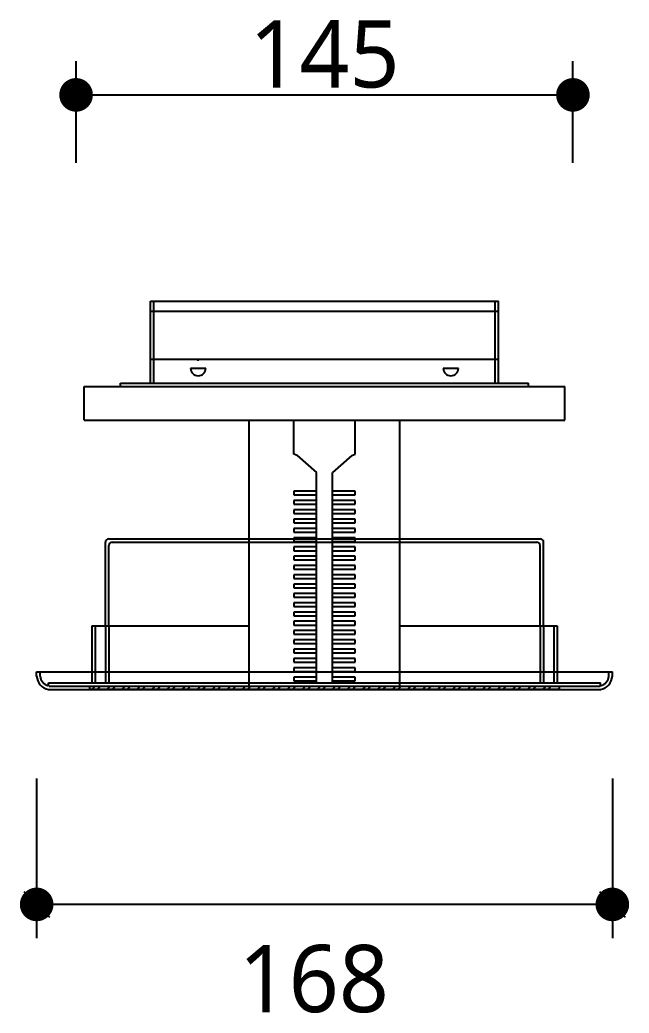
# Model space of a CAD drawing. Header units: millimetres. Extents: x 0 to 168200, y 0 to 118800.
# Drawn here: x 52936 to 58922, y 62894 to 72649 of the extents above; entities that cross this region are included whole.
import ezdxf
from ezdxf.enums import TextEntityAlignment as Align

# ---------------------------------------------------------------- set-up
doc = ezdxf.new("R2010")
doc.units = ezdxf.units.MM
doc.header["$LTSCALE"] = 1000
for name, color, linetype in [('arch', 8, 'Continuous'), ('IMAGE', 7, 'Continuous'), ('SYM', 3, 'Continuous')]:
    doc.layers.add(name, color=color, linetype=linetype)
doc.styles.add('DIM', font='malgun.ttf', dxfattribs={"width": 0.85, "oblique": 1})

# ---------------------------------------------------------------- blocks, each defined once
blk = doc.blocks.new('_Dot')
at = {"layer": 'arch', "linetype": 'ByBlock', "lineweight": -2}
blk.add_line((-0.5, 0), (-1, 0), dxfattribs=at)
at = {"layer": 'arch', "linetype": 'ByBlock', "const_width": 0.5}
blk.add_lwpolyline([(-0.25, 0, 1), (0.25, 0, 1)], format="xyb", close=True, dxfattribs=at)
blk = doc.blocks.new('_Oblique')
at = {"color": 0, "linetype": 'ByBlock', "lineweight": -2}
blk.add_line((-0.5, -0.5), (0.5, 0.5), dxfattribs=at)

msp = doc.modelspace()

# ---------------------------------------------------------------- linework, layer by layer
at = {"color": 6}
for p, q in [((53488.08, 71245.62), (53488.08, 72031.9)), ((58369.99, 71245.62), (58369.99, 72031.9)), ((53504.56, 71912.29), (58321.35, 71912.29))]:
    msp.add_line(p, q, dxfattribs=at)
at = {"layer": 'SYM', "color": 6}
for p, q in [((53619.24, 71912.29), (53488.08, 71912.29)), ((58501.14, 71912.29), (58369.99, 71912.29)), ((53100.9, 65198.74), (53100.9, 63961.76)), ((58757.17, 65198.74), (58757.17, 63961.76)), ((52969.74, 63961.76), (53100.9, 63961.76)), ((58757.17, 63961.76), (53100.9, 63961.76)), ((58757.17, 63961.76), (58626.02, 63961.76))]:
    msp.add_line(p, q, dxfattribs=at)
at = {"layer": 'SYM', "color": 3, "linetype": 'Continuous'}
for p, q in [((54219, 69885.41), (57639.07, 69885.41)), ((54219, 69079.71), (54219, 69885.41)), ((54251.88, 69079.71), (54251.88, 69885.41)), ((57606.19, 69079.71), (57606.19, 69885.41)), ((57639.07, 69079.71), (57639.07, 69885.41)), ((54219, 69786.75), (57639.07, 69786.75)), ((54219, 69318.13), (57639.07, 69318.13)), ((54687.61, 69301.69), (54687.61, 69318.13)), ((54613.62, 69227.7), (54761.61, 69227.7)), ((57096.46, 69227.7), (57244.45, 69227.7)), ((53923.03, 69079.71), (57935.04, 69079.71)), ((53923.03, 69046.83), (53923.03, 69079.71)), ((53923.03, 69046.83), (53923.03, 69079.71)), ((57935.04, 69046.83), (57935.04, 69079.71)), ((53568.03, 69046.83), (58290.04, 69046.83)), ((53568.03, 68717.98), (53568.03, 69046.83)), ((53923.03, 69046.83), (57935.04, 69046.83)), ((58290.04, 68717.98), (58290.04, 69046.83)), ((53568.03, 68717.98), (58290.04, 68717.98)), ((55189.12, 66105.94), (55189.12, 68717.98)), ((55628.13, 68717.98), (56229.94, 68717.98)), ((55628.13, 68384.08), (55628.13, 68717.98)), ((56229.94, 68384.08), (56229.94, 68717.98)), ((56668.96, 66105.94), (56668.96, 68717.98)), ((55661.68, 68371.22), (55628.13, 68384.08)), ((56196.39, 68371.22), (56229.94, 68384.08)), ((55661.68, 68371.22), (55851.76, 68205.11)), ((56196.39, 68371.22), (56006.32, 68205.11)), ((55851.76, 66138.83), (55851.76, 68205.11)), ((56006.32, 66138.83), (56006.32, 68205.11)), ((55851.76, 68019.64), (55628.13, 68019.64)), ((55628.13, 68019.64), (55628.13, 67983.14)), ((56229.94, 68019.64), (56006.32, 68019.64)), ((56229.94, 67983.14), (56229.94, 68019.64)), ((55628.13, 67983.14), (55851.76, 67983.14)), ((55851.76, 67928.4), (55628.13, 67928.4)), ((55628.13, 67928.4), (55628.13, 67891.9)), ((56006.32, 67983.14), (56229.94, 67983.14)), ((56229.94, 67928.4), (56006.32, 67928.4)), ((56229.94, 67891.9), (56229.94, 67928.4)), ((55628.13, 67891.9), (55851.76, 67891.9)), ((55851.76, 67837.16), (55628.13, 67837.16)), ((55628.13, 67837.16), (55628.13, 67800.66)), ((55628.13, 67800.66), (55851.76, 67800.66)), ((56006.32, 67891.9), (56229.94, 67891.9)), ((56229.94, 67837.16), (56006.32, 67837.16)), ((56006.32, 67800.66), (56229.94, 67800.66)), ((56229.94, 67800.66), (56229.94, 67837.16)), ((55851.76, 67745.91), (55628.13, 67745.91)), ((55628.13, 67745.91), (55628.13, 67709.42)), ((55628.13, 67709.42), (55851.76, 67709.42)), ((56229.94, 67745.91), (56006.32, 67745.91)), ((56006.32, 67709.42), (56229.94, 67709.42)), ((56229.94, 67709.42), (56229.94, 67745.91)), ((55851.76, 67654.67), (55628.13, 67654.67)), ((55628.13, 67654.67), (55628.13, 67618.17)), ((55628.13, 67618.17), (55851.76, 67618.17)), ((56229.94, 67654.67), (56006.32, 67654.67)), ((56006.32, 67618.17), (56229.94, 67618.17)), ((56229.94, 67618.17), (56229.94, 67654.67)), ((53776.23, 66697.88), (53776.23, 67520.01)), ((53809.12, 67552.9), (55189.12, 67552.9)), ((53842, 67520.01), (58016.07, 67520.01)), ((55189.12, 67552.9), (55851.76, 67552.9)), ((55851.76, 67563.43), (55628.13, 67563.43)), ((55628.13, 67563.43), (55628.13, 67526.93)), ((55628.13, 67526.93), (55851.76, 67526.93)), ((55851.76, 67552.9), (56006.32, 67552.9)), ((56229.94, 67563.43), (56006.32, 67563.43)), ((56006.32, 67552.9), (56668.96, 67552.9)), ((56006.32, 67526.93), (56229.94, 67526.93)), ((56229.94, 67526.93), (56229.94, 67563.43)), ((56668.96, 67552.9), (58048.95, 67552.9)), ((58081.84, 66697.88), (58081.84, 67520.01)), ((53809.12, 66697.88), (53809.12, 67487.13)), ((55851.76, 67472.19), (55628.13, 67472.19)), ((55628.13, 67472.19), (55628.13, 67435.69)), ((55628.13, 67435.69), (55851.76, 67435.69)), ((56229.94, 67472.19), (56006.32, 67472.19)), ((56006.32, 67435.69), (56229.94, 67435.69)), ((56229.94, 67435.69), (56229.94, 67472.19)), ((58048.95, 66697.88), (58048.95, 67487.13)), ((55851.76, 67380.94), (55628.13, 67380.94)), ((55628.13, 67380.94), (55628.13, 67344.45)), ((55628.13, 67344.45), (55851.76, 67344.45)), ((56229.94, 67380.94), (56006.32, 67380.94)), ((56006.32, 67344.45), (56229.94, 67344.45)), ((56229.94, 67344.45), (56229.94, 67380.94)), ((55851.76, 67289.7), (55628.13, 67289.7)), ((55628.13, 67289.7), (55628.13, 67253.2)), ((55628.13, 67253.2), (55851.76, 67253.2)), ((56229.94, 67289.7), (56006.32, 67289.7)), ((56006.32, 67253.2), (56229.94, 67253.2)), ((56229.94, 67253.2), (56229.94, 67289.7)), ((55851.76, 67198.46), (55628.13, 67198.46)), ((55628.13, 67198.46), (55628.13, 67161.96)), ((55628.13, 67161.96), (55851.76, 67161.96)), ((56229.94, 67198.46), (56006.32, 67198.46)), ((56006.32, 67161.96), (56229.94, 67161.96)), ((56229.94, 67161.96), (56229.94, 67198.46)), ((55851.76, 67107.22), (55628.13, 67107.22)), ((55628.13, 67107.22), (55628.13, 67070.72)), ((55628.13, 67070.72), (55851.76, 67070.72)), ((56229.94, 67107.22), (56006.32, 67107.22)), ((56006.32, 67070.72), (56229.94, 67070.72)), ((56229.94, 67070.72), (56229.94, 67107.22)), ((55851.76, 67015.97), (55628.13, 67015.97)), ((55628.13, 67015.97), (55628.13, 66979.48)), ((55628.13, 66979.48), (55851.76, 66979.48)), ((55851.76, 66924.73), (55628.13, 66924.73)), ((55628.13, 66924.73), (55628.13, 66888.23)), ((56229.94, 67015.97), (56006.32, 67015.97)), ((56006.32, 66979.48), (56229.94, 66979.48)), ((56229.94, 66924.73), (56006.32, 66924.73)), ((56229.94, 66979.48), (56229.94, 67015.97)), ((56229.94, 66888.23), (56229.94, 66924.73)), ((55628.13, 66888.23), (55851.76, 66888.23)), ((55851.76, 66833.49), (55628.13, 66833.49)), ((55628.13, 66833.49), (55628.13, 66796.99)), ((56006.32, 66888.23), (56229.94, 66888.23)), ((56229.94, 66833.49), (56006.32, 66833.49)), ((56229.94, 66796.99), (56229.94, 66833.49)), ((55628.13, 66796.99), (55851.76, 66796.99)), ((55851.76, 66742.25), (55628.13, 66742.25)), ((55628.13, 66742.25), (55628.13, 66705.75)), ((56006.32, 66796.99), (56229.94, 66796.99)), ((56229.94, 66742.25), (56006.32, 66742.25)), ((56229.94, 66705.75), (56229.94, 66742.25)), ((53643.51, 66697.88), (55189.12, 66697.88)), ((53643.51, 66697.88), (53643.51, 66138.83)), ((53676.39, 66697.88), (53676.39, 66138.83)), ((53776.23, 66697.88), (53776.23, 66138.83)), ((53809.12, 66697.88), (53809.12, 66138.83)), ((55628.13, 66705.75), (55851.76, 66705.75)), ((55851.76, 66651), (55628.13, 66651)), ((55628.13, 66651), (55628.13, 66614.51)), ((56006.32, 66705.75), (56229.94, 66705.75)), ((56229.94, 66651), (56006.32, 66651)), ((56229.94, 66614.51), (56229.94, 66651)), ((56668.96, 66697.88), (58214.57, 66697.88)), ((58048.95, 66697.88), (58048.95, 66138.83)), ((58081.84, 66697.88), (58081.84, 66138.83)), ((58181.68, 66697.88), (58181.68, 66138.83)), ((58214.57, 66697.88), (58214.57, 66138.83)), ((55628.13, 66614.51), (55851.76, 66614.51)), ((55851.76, 66559.76), (55628.13, 66559.76)), ((55628.13, 66559.76), (55628.13, 66523.27)), ((56006.32, 66614.51), (56229.94, 66614.51)), ((56229.94, 66559.76), (56006.32, 66559.76)), ((56229.94, 66523.27), (56229.94, 66559.76)), ((55628.13, 66523.27), (55851.76, 66523.27)), ((55851.76, 66468.52), (55628.13, 66468.52)), ((55628.13, 66468.52), (55628.13, 66432.02)), ((55628.13, 66432.02), (55851.76, 66432.02)), ((56006.32, 66523.27), (56229.94, 66523.27)), ((56229.94, 66468.52), (56006.32, 66468.52)), ((56006.32, 66432.02), (56229.94, 66432.02)), ((56229.94, 66432.02), (56229.94, 66468.52)), ((55851.76, 66377.28), (55628.13, 66377.28)), ((55628.13, 66377.28), (55628.13, 66340.78)), ((55628.13, 66340.78), (55851.76, 66340.78)), ((56229.94, 66377.28), (56006.32, 66377.28)), ((56006.32, 66340.78), (56229.94, 66340.78)), ((56229.94, 66340.78), (56229.94, 66377.28)), ((53100.9, 66245.84), (58757.17, 66245.84)), ((53100.9, 66202.94), (53100.9, 66245.84)), ((53133.78, 66202.94), (53133.78, 66245.84)), ((55851.76, 66286.03), (55628.13, 66286.03)), ((55628.13, 66286.03), (55628.13, 66249.54)), ((55628.13, 66249.54), (55851.76, 66249.54)), ((56229.94, 66286.03), (56006.32, 66286.03)), ((56006.32, 66249.54), (56229.94, 66249.54)), ((56229.94, 66249.54), (56229.94, 66286.03)), ((58724.29, 66202.94), (58724.29, 66245.84)), ((58757.17, 66202.94), (58757.17, 66245.84)), ((55851.76, 66194.79), (55628.13, 66194.79)), ((55628.13, 66194.79), (55628.13, 66158.3)), ((55628.13, 66158.3), (55851.76, 66158.3)), ((56229.94, 66194.79), (56006.32, 66194.79)), ((56006.32, 66158.3), (56229.94, 66158.3)), ((56229.94, 66158.3), (56229.94, 66194.79)), ((53216, 66138.83), (58642.08, 66138.83)), ((53216, 66109.11), (53216, 66138.83)), ((53216, 66073.06), (58642.08, 66073.06)), ((53223.04, 66105.94), (58636.48, 66105.94)), ((53623.8, 66105.94), (58234.27, 66105.94)), ((53623.8, 66073.06), (53623.8, 66105.94)), ((58234.27, 66073.06), (53623.8, 66073.06)), ((53642.81, 66073.06), (53675.7, 66105.94)), ((53695.02, 66073.06), (53727.9, 66105.94)), ((53790.47, 66073.06), (53823.36, 66105.94)), ((53842.68, 66073.06), (53875.56, 66105.94)), ((53938.13, 66073.06), (53971.01, 66105.94)), ((53990.33, 66073.06), (54023.22, 66105.94)), ((54085.79, 66073.06), (54118.67, 66105.94)), ((54137.99, 66073.06), (54170.88, 66105.94)), ((54233.45, 66073.06), (54266.33, 66105.94)), ((54285.65, 66073.06), (54318.54, 66105.94)), ((54381.11, 66073.06), (54413.99, 66105.94)), ((54433.31, 66073.06), (54466.2, 66105.94)), ((54528.77, 66073.06), (54561.65, 66105.94)), ((54580.97, 66073.06), (54613.86, 66105.94)), ((54676.43, 66073.06), (54709.31, 66105.94)), ((54728.63, 66073.06), (54761.52, 66105.94)), ((54824.09, 66073.06), (54856.97, 66105.94)), ((54876.29, 66073.06), (54909.18, 66105.94)), ((54971.74, 66073.06), (55004.63, 66105.94)), ((55023.95, 66073.06), (55056.84, 66105.94)), ((55119.4, 66073.06), (55152.29, 66105.94)), ((55171.61, 66073.06), (55204.5, 66105.94)), ((55267.06, 66073.06), (55299.95, 66105.94)), ((55319.27, 66073.06), (55352.15, 66105.94)), ((55414.72, 66073.06), (55447.61, 66105.94)), ((55466.93, 66073.06), (55499.81, 66105.94)), ((55562.38, 66073.06), (55595.27, 66105.94)), ((55614.59, 66073.06), (55647.47, 66105.94)), ((55710.04, 66073.06), (55742.93, 66105.94)), ((55762.25, 66073.06), (55795.13, 66105.94)), ((55857.7, 66073.06), (55890.59, 66105.94)), ((55909.91, 66073.06), (55942.79, 66105.94)), ((56005.36, 66073.06), (56038.25, 66105.94)), ((56057.57, 66073.06), (56090.45, 66105.94)), ((56153.02, 66073.06), (56185.9, 66105.94)), ((56205.23, 66073.06), (56238.11, 66105.94)), ((56300.68, 66073.06), (56333.56, 66105.94)), ((56352.88, 66073.06), (56385.77, 66105.94)), ((56448.34, 66073.06), (56481.22, 66105.94)), ((56500.54, 66073.06), (56533.43, 66105.94)), ((56596, 66073.06), (56628.88, 66105.94)), ((56648.2, 66073.06), (56681.09, 66105.94)), ((56743.66, 66073.06), (56776.54, 66105.94)), ((56795.86, 66073.06), (56828.75, 66105.94)), ((56891.32, 66073.06), (56924.2, 66105.94)), ((56943.52, 66073.06), (56976.41, 66105.94)), ((57038.98, 66073.06), (57071.86, 66105.94)), ((57091.18, 66073.06), (57124.07, 66105.94)), ((57186.63, 66073.06), (57219.52, 66105.94)), ((57238.84, 66073.06), (57271.73, 66105.94)), ((57334.29, 66073.06), (57367.18, 66105.94)), ((57386.5, 66073.06), (57419.39, 66105.94)), ((57481.95, 66073.06), (57514.84, 66105.94)), ((57534.16, 66073.06), (57567.04, 66105.94)), ((57629.61, 66073.06), (57662.5, 66105.94)), ((57681.82, 66073.06), (57714.7, 66105.94)), ((57777.27, 66073.06), (57810.16, 66105.94)), ((57829.48, 66073.06), (57862.36, 66105.94)), ((57924.93, 66073.06), (57957.82, 66105.94)), ((57977.14, 66073.06), (58010.02, 66105.94)), ((58072.59, 66073.06), (58105.48, 66105.94)), ((58124.8, 66073.06), (58157.68, 66105.94)), ((58220.25, 66073.06), (58234.27, 66087.08)), ((58234.27, 66105.94), (58234.27, 66073.06)), ((58642.08, 66109.11), (58642.08, 66138.83))]:
    msp.add_line(p, q, dxfattribs=at)
for centre, radius, start, end in [((54687.61, 69227.7), 73.99, 180, 0), ((57170.46, 69227.7), 73.99, 180, 0), ((53809.12, 67520.01), 32.89, 90, 180), ((53842, 67487.13), 32.89, 90, 180), ((58016.07, 67487.13), 32.89, 0, 90), ((58048.95, 67520.01), 32.89, 0, 90), ((53244.5, 66214.26), 144.05, 184.507573, 258.587373), ((53243.11, 66215.8), 110.08, 186.710673, 255.739843), ((58613.57, 66214.26), 144.05, 281.412627, 355.492427), ((58614.96, 66215.8), 110.08, 284.260157, 353.289327)]:
    msp.add_arc(centre, radius, start, end, dxfattribs=at)

# ---------------------------------------------------------------- block references
at = {"color": 6, "xscale": 252.1130402147692, "yscale": 252.1130402147692, "zscale": 252.1130402147692, "rotation": 270}
for p in [(53100.9, 63961.76), (58757.17, 63961.76)]:
    msp.add_blockref('_Oblique', p, dxfattribs=at)
at = {"layer": 'IMAGE', "color": 6, "xscale": 330.3111454663464, "yscale": 330.3111454663464, "zscale": 330.3111454663464}
for p, rotation in [((53488.08, 71912.29), 270), ((58369.99, 71912.29), 270), ((53100.9, 63961.76), 89.99999999999999), ((58757.17, 63961.76), 89.99999999999999)]:
    msp.add_blockref('_Dot', p, dxfattribs=dict(at, rotation=rotation))

# ---------------------------------------------------------------- texts
at = {"layer": 'IMAGE', "color": 4, "style": 'DIM'}
msp.add_text('145', height=660.622, dxfattribs=at).set_placement((55929.04, 72312.29), align=Align.MIDDLE)
msp.add_text('168', height=660.622, dxfattribs=at).set_placement((55085.63, 62903.32))

doc.saveas('drawing.dxf')
